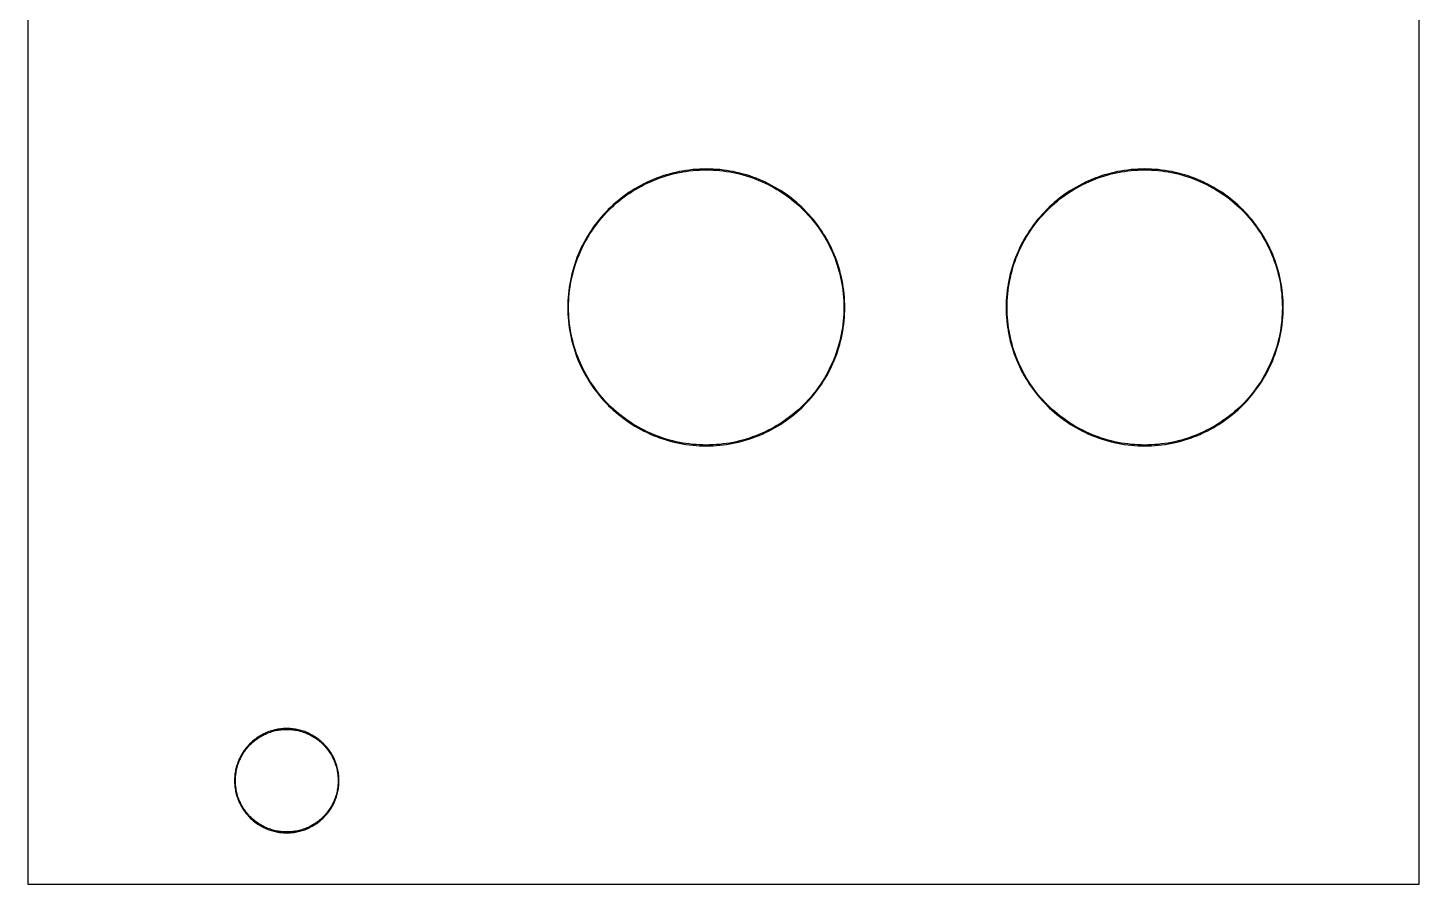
# Model space of a CAD drawing. Extents: x 5 to 45, y 9 to 138.
# Drawn here: x 5.04 to 45.34, y 9.25 to 34.07 of the extents above; entities that cross this region are included whole.
import ezdxf

# ---------------------------------------------------------------- set-up
doc = ezdxf.new("R2010")
doc.units = 0

msp = doc.modelspace()

# ---------------------------------------------------------------- linework, layer by layer
at = {"color": 34, "true_color": 0x008000}
for points in [[(5.03555, 9.25398, 0), (45.33544, 9.25398, 0), (45.33544, 137.75411, 0), (5.03555, 137.75411, 0), (5.03555, 9.25398, 0)], [(24.58745, 29.98038, 0), (24.48915, 29.97682, 0), (24.39136, 29.97073, 0), (24.29332, 29.96234, 0), (24.19578, 29.95168, 0), (24.0985, 29.93847, 0), (24.09457, 29.93785, 0), (23.9978, 29.9221, 0), (23.90128, 29.90406, 0), (23.80527, 29.88374, 0), (23.70976, 29.86114, 0), (23.61477, 29.83625, 0), (23.52053, 29.80881, 0), (23.42681, 29.7791, 0), (23.3341, 29.74709, 0), (23.2419, 29.71306, 0), (23.15096, 29.67648, 0), (23.06054, 29.63787, 0), (22.97139, 29.59698, 0), (22.88325, 29.5538, 0), (22.87971, 29.55199, 0), (22.79233, 29.50678, 0), (22.70648, 29.45954, 0), (22.62164, 29.41026, 0), (22.53808, 29.3587, 0), (22.45578, 29.30511, 0), (22.37476, 29.24948, 0), (22.29525, 29.19208, 0), (22.21702, 29.13264, 0), (22.14057, 29.07117, 0), (22.06538, 29.00818, 0), (21.99172, 28.9429, 0), (21.91984, 28.8761, 0), (21.84948, 28.80777, 0), (21.84667, 28.80496, 0), (21.77835, 28.73461, 0), (21.71155, 28.66272, 0), (21.64627, 28.58906, 0), (21.58328, 28.51388, 0), (21.52181, 28.43743, 0), (21.46237, 28.35919, 0), (21.40497, 28.27969, 0), (21.34934, 28.19867, 0), (21.29575, 28.11637, 0), (21.24419, 28.0328, 0), (21.19491, 27.94797, 0), (21.14767, 27.86212, 0), (21.10245, 27.77474, 0), (21.10065, 27.7712, 0), (21.05747, 27.68306, 0), (21.01658, 27.59391, 0), (20.97797, 27.50348, 0), (20.94138, 27.41255, 0), (20.90736, 27.32035, 0), (20.87535, 27.22764, 0), (20.84563, 27.13391, 0), (20.8182, 27.03968, 0), (20.79331, 26.94468, 0), (20.7707, 26.84918, 0), (20.75038, 26.75317, 0), (20.73235, 26.65665, 0), (20.7166, 26.55987, 0), (20.71597, 26.55595, 0), (20.70277, 26.45867, 0), (20.69211, 26.36113, 0), (20.68372, 26.26309, 0), (20.67763, 26.1653, 0), (20.67407, 26.067, 0), (20.67279, 25.96896, 0), (20.67407, 25.87091, 0), (20.67763, 25.77261, 0), (20.68372, 25.67482, 0), (20.69211, 25.57678, 0), (20.70277, 25.47924, 0), (20.71597, 25.38196, 0), (20.7166, 25.37804, 0), (20.73235, 25.28126, 0), (20.75038, 25.18474, 0), (20.7707, 25.08873, 0), (20.79331, 24.99323, 0), (20.8182, 24.89823, 0), (20.84563, 24.804, 0), (20.87535, 24.71027, 0), (20.90736, 24.61756, 0), (20.94138, 24.52536, 0), (20.97797, 24.43443, 0), (21.01658, 24.344, 0), (21.05747, 24.25485, 0), (21.10065, 24.16671, 0), (21.10245, 24.16317, 0), (21.14767, 24.07579, 0), (21.19491, 23.98994, 0), (21.24419, 23.90511, 0), (21.29575, 23.82154, 0), (21.34934, 23.73924, 0), (21.40497, 23.65822, 0), (21.46237, 23.57872, 0), (21.52181, 23.50048, 0), (21.58328, 23.42403, 0), (21.64627, 23.34885, 0), (21.71155, 23.27519, 0), (21.77835, 23.2033, 0), (21.84667, 23.13295, 0), (21.84948, 23.13014, 0), (21.91984, 23.06181, 0), (21.99172, 22.99501, 0), (22.06538, 22.92973, 0), (22.14057, 22.86674, 0), (22.21702, 22.80527, 0), (22.29525, 22.74583, 0), (22.37476, 22.68843, 0), (22.45578, 22.6328, 0), (22.53808, 22.57921, 0), (22.62164, 22.52765, 0), (22.70648, 22.47837, 0), (22.79233, 22.43113, 0), (22.87971, 22.38592, 0), (22.88325, 22.38411, 0), (22.97139, 22.34093, 0), (23.06054, 22.30004, 0), (23.15096, 22.26143, 0), (23.2419, 22.22485, 0), (23.3341, 22.19082, 0), (23.42681, 22.15881, 0), (23.52053, 22.1291, 0), (23.61477, 22.10166, 0), (23.70976, 22.07677, 0), (23.80527, 22.05417, 0), (23.90128, 22.03385, 0), (23.9978, 22.01581, 0), (24.09457, 22.00006, 0), (24.0985, 21.99944, 0), (24.19578, 21.98624, 0), (24.29332, 21.97557, 0), (24.39136, 21.96719, 0), (24.48915, 21.96109, 0), (24.58745, 21.95753, 0), (24.68549, 21.95626, 0), (24.78354, 21.95753, 0), (24.88184, 21.96109, 0), (24.97963, 21.96719, 0), (25.07767, 21.97557, 0), (25.1752, 21.98624, 0), (25.27249, 21.99944, 0), (25.27641, 22.00006, 0), (25.37319, 22.01581, 0), (25.46971, 22.03385, 0), (25.56572, 22.05417, 0), (25.66122, 22.07677, 0), (25.75622, 22.10166, 0), (25.85045, 22.1291, 0), (25.94418, 22.15881, 0), (26.03689, 22.19082, 0), (26.12909, 22.22485, 0), (26.22002, 22.26143, 0), (26.31045, 22.30004, 0), (26.3996, 22.34093, 0), (26.48774, 22.38411, 0), (26.49128, 22.38592, 0), (26.57865, 22.43113, 0), (26.66451, 22.47837, 0), (26.74934, 22.52765, 0), (26.83291, 22.57921, 0), (26.9152, 22.6328, 0), (26.99623, 22.68843, 0), (27.07573, 22.74583, 0), (27.15396, 22.80527, 0), (27.23042, 22.86674, 0), (27.3056, 22.92973, 0), (27.37926, 22.99501, 0), (27.45114, 23.06181, 0), (27.5215, 23.13014, 0), (27.52431, 23.13295, 0), (27.59264, 23.2033, 0), (27.65944, 23.27519, 0), (27.72472, 23.34885, 0), (27.78771, 23.42403, 0), (27.84918, 23.50048, 0), (27.90861, 23.57872, 0), (27.96602, 23.65822, 0), (28.02164, 23.73924, 0), (28.07524, 23.82154, 0), (28.1268, 23.90511, 0), (28.17608, 23.98994, 0), (28.22332, 24.07579, 0), (28.26853, 24.16317, 0), (28.27034, 24.16671, 0), (28.31352, 24.25485, 0), (28.35441, 24.344, 0), (28.39302, 24.43443, 0), (28.42959, 24.52536, 0), (28.46363, 24.61756, 0), (28.49563, 24.71027, 0), (28.52535, 24.804, 0), (28.55278, 24.89823, 0), (28.57768, 24.99323, 0), (28.60028, 25.08873, 0), (28.6206, 25.18474, 0), (28.63864, 25.28126, 0), (28.65438, 25.37804, 0), (28.655, 25.38196, 0), (28.66821, 25.47924, 0), (28.67888, 25.57678, 0), (28.68726, 25.67482, 0), (28.69336, 25.77261, 0), (28.69691, 25.87091, 0), (28.69819, 25.96896, 0), (28.69691, 26.067, 0), (28.69336, 26.1653, 0), (28.68726, 26.26309, 0), (28.67888, 26.36113, 0), (28.66821, 26.45867, 0), (28.655, 26.55595, 0), (28.65438, 26.55987, 0), (28.63864, 26.65665, 0), (28.6206, 26.75317, 0), (28.60028, 26.84918, 0), (28.57768, 26.94468, 0), (28.55278, 27.03968, 0), (28.52535, 27.13391, 0), (28.49563, 27.22764, 0), (28.46363, 27.32035, 0), (28.42959, 27.41255, 0), (28.39302, 27.50348, 0), (28.35441, 27.59391, 0), (28.31352, 27.68306, 0), (28.27034, 27.7712, 0), (28.26853, 27.77474, 0), (28.22332, 27.86212, 0), (28.17608, 27.94797, 0), (28.1268, 28.0328, 0), (28.07524, 28.11637, 0), (28.02164, 28.19867, 0), (27.96602, 28.27969, 0), (27.90861, 28.35919, 0), (27.84918, 28.43743, 0), (27.78771, 28.51388, 0), (27.72472, 28.58906, 0), (27.65944, 28.66272, 0), (27.59264, 28.73461, 0), (27.52431, 28.80496, 0), (27.5215, 28.80777, 0), (27.45114, 28.8761, 0), (27.37926, 28.9429, 0), (27.3056, 29.00818, 0), (27.23042, 29.07117, 0), (27.15396, 29.13264, 0), (27.07573, 29.19208, 0), (26.99623, 29.24948, 0), (26.9152, 29.30511, 0), (26.83291, 29.3587, 0), (26.74934, 29.41026, 0), (26.66451, 29.45954, 0), (26.57865, 29.50678, 0), (26.49128, 29.55199, 0), (26.48774, 29.5538, 0), (26.3996, 29.59698, 0), (26.31045, 29.63787, 0), (26.22002, 29.67648, 0), (26.12909, 29.71306, 0), (26.03689, 29.74709, 0), (25.94418, 29.7791, 0), (25.85045, 29.80881, 0), (25.75622, 29.83625, 0), (25.66122, 29.86114, 0), (25.56572, 29.88374, 0), (25.46971, 29.90406, 0), (25.37319, 29.9221, 0), (25.27641, 29.93785, 0), (25.27249, 29.93847, 0), (25.1752, 29.95168, 0), (25.07767, 29.96234, 0), (24.97963, 29.97073, 0), (24.88184, 29.97682, 0), (24.78354, 29.98038, 0), (24.68549, 29.98165, 0), (24.58745, 29.98038, 0)], [(24.88184, 21.98649, 0), (24.78354, 21.98293, 0), (24.68549, 21.98166, 0), (24.58745, 21.98293, 0), (24.48915, 21.98649, 0), (24.39136, 21.99258, 0), (24.29332, 22.00097, 0), (24.19578, 22.01163, 0), (24.09917, 22.02475, 0), (24.00565, 22.03997, 0), (23.90913, 22.058, 0), (23.81312, 22.07832, 0), (23.71761, 22.10093, 0), (23.62262, 22.12582, 0), (23.52838, 22.15325, 0), (23.43466, 22.18297, 0), (23.34195, 22.21498, 0), (23.24975, 22.24901, 0), (23.15881, 22.28559, 0), (23.06839, 22.3242, 0), (22.97924, 22.36509, 0), (22.89225, 22.40771, 0), (22.80726, 22.45168, 0), (22.72141, 22.49892, 0), (22.63657, 22.5482, 0), (22.55301, 22.59976, 0), (22.47071, 22.65335, 0), (22.38969, 22.70898, 0), (22.31018, 22.76638, 0), (22.23195, 22.82582, 0), (22.1555, 22.88729, 0), (22.08031, 22.95028, 0), (22.00665, 23.01556, 0), (21.93477, 23.08236, 0), (21.86584, 23.14931, 0), (21.7989, 23.21823, 0), (21.7321, 23.29012, 0), (21.66682, 23.36378, 0), (21.60383, 23.43896, 0), (21.54236, 23.51541, 0), (21.48292, 23.59365, 0), (21.42552, 23.67315, 0), (21.36989, 23.75417, 0), (21.3163, 23.83647, 0), (21.26474, 23.92004, 0), (21.21546, 24.00487, 0), (21.16822, 24.09072, 0), (21.12442, 24.17536, 0), (21.08163, 24.2627, 0), (21.04073, 24.35185, 0), (21.00213, 24.44228, 0), (20.96555, 24.53321, 0), (20.93151, 24.62541, 0), (20.89951, 24.71812, 0), (20.86978, 24.81185, 0), (20.84236, 24.90608, 0), (20.81747, 25.00108, 0), (20.79486, 25.09658, 0), (20.77453, 25.19259, 0), (20.7565, 25.28911, 0), (20.74128, 25.38268, 0), (20.72816, 25.47924, 0), (20.7175, 25.57678, 0), (20.70911, 25.67482, 0), (20.70302, 25.77261, 0), (20.69947, 25.87091, 0), (20.6982, 25.96896, 0), (20.69947, 26.067, 0), (20.70302, 26.1653, 0), (20.70911, 26.26309, 0), (20.7175, 26.36113, 0), (20.72816, 26.45867, 0), (20.74128, 26.55523, 0), (20.7565, 26.6488, 0), (20.77453, 26.74532, 0), (20.79486, 26.84133, 0), (20.81747, 26.93683, 0), (20.84236, 27.03183, 0), (20.86978, 27.12606, 0), (20.89951, 27.21979, 0), (20.93151, 27.3125, 0), (20.96555, 27.4047, 0), (21.00213, 27.49563, 0), (21.04073, 27.58606, 0), (21.08163, 27.67521, 0), (21.12442, 27.76255, 0), (21.16822, 27.84719, 0), (21.21546, 27.93304, 0), (21.26474, 28.01787, 0), (21.3163, 28.10144, 0), (21.36989, 28.18374, 0), (21.42552, 28.26476, 0), (21.48292, 28.34426, 0), (21.54236, 28.4225, 0), (21.60383, 28.49895, 0), (21.66682, 28.57413, 0), (21.7321, 28.64779, 0), (21.7989, 28.71968, 0), (21.86584, 28.7886, 0), (21.93477, 28.85555, 0), (22.00665, 28.92235, 0), (22.08031, 28.98763, 0), (22.1555, 29.05062, 0), (22.23195, 29.11209, 0), (22.31018, 29.17153, 0), (22.38969, 29.22893, 0), (22.47071, 29.28456, 0), (22.55301, 29.33815, 0), (22.63657, 29.38971, 0), (22.72141, 29.43899, 0), (22.80726, 29.48623, 0), (22.89225, 29.5302, 0), (22.97924, 29.57282, 0), (23.06839, 29.61371, 0), (23.15881, 29.65232, 0), (23.24975, 29.6889, 0), (23.34195, 29.72293, 0), (23.43466, 29.75494, 0), (23.52838, 29.78466, 0), (23.62262, 29.81209, 0), (23.71761, 29.83698, 0), (23.81312, 29.85959, 0), (23.90913, 29.87991, 0), (24.00565, 29.89794, 0), (24.09917, 29.91316, 0), (24.19578, 29.92628, 0), (24.29332, 29.93694, 0), (24.39136, 29.94533, 0), (24.48915, 29.95142, 0), (24.58745, 29.95498, 0), (24.68549, 29.95625, 0), (24.78354, 29.95498, 0), (24.88184, 29.95142, 0), (24.97963, 29.94533, 0), (25.07767, 29.93694, 0), (25.1752, 29.92628, 0), (25.27176, 29.91317, 0), (25.36534, 29.89794, 0), (25.46186, 29.87991, 0), (25.55787, 29.85959, 0), (25.65337, 29.83698, 0), (25.74837, 29.81209, 0), (25.8426, 29.78466, 0), (25.93633, 29.75494, 0), (26.02904, 29.72293, 0), (26.12124, 29.6889, 0), (26.21217, 29.65232, 0), (26.3026, 29.61371, 0), (26.39175, 29.57282, 0), (26.47874, 29.53021, 0), (26.56372, 29.48623, 0), (26.64958, 29.43899, 0), (26.73441, 29.38971, 0), (26.81798, 29.33815, 0), (26.90027, 29.28456, 0), (26.9813, 29.22893, 0), (27.0608, 29.17153, 0), (27.13903, 29.11209, 0), (27.21549, 29.05062, 0), (27.29067, 28.98763, 0), (27.36433, 28.92235, 0), (27.43621, 28.85555, 0), (27.50515, 28.7886, 0), (27.57209, 28.71968, 0), (27.63889, 28.64779, 0), (27.70417, 28.57413, 0), (27.76716, 28.49895, 0), (27.82863, 28.4225, 0), (27.88806, 28.34426, 0), (27.94547, 28.26476, 0), (28.00109, 28.18374, 0), (28.05469, 28.10144, 0), (28.10625, 28.01787, 0), (28.15553, 27.93304, 0), (28.20277, 27.84719, 0), (28.24674, 27.7622, 0), (28.28936, 27.67521, 0), (28.33025, 27.58606, 0), (28.36886, 27.49563, 0), (28.40544, 27.4047, 0), (28.43947, 27.3125, 0), (28.47148, 27.21979, 0), (28.50119, 27.12606, 0), (28.52863, 27.03183, 0), (28.55352, 26.93683, 0), (28.57612, 26.84133, 0), (28.59644, 26.74532, 0), (28.61448, 26.6488, 0), (28.62971, 26.55523, 0), (28.64281, 26.45867, 0), (28.65348, 26.36113, 0), (28.66186, 26.26309, 0), (28.66796, 26.1653, 0), (28.67151, 26.067, 0), (28.67279, 25.96896, 0), (28.67151, 25.87091, 0), (28.66796, 25.77261, 0), (28.66186, 25.67482, 0), (28.65348, 25.57678, 0), (28.64281, 25.47924, 0), (28.62971, 25.38268, 0), (28.61448, 25.28911, 0), (28.59644, 25.19259, 0), (28.57612, 25.09658, 0), (28.55352, 25.00108, 0), (28.52863, 24.90608, 0), (28.50119, 24.81185, 0), (28.47148, 24.71812, 0), (28.43947, 24.62541, 0), (28.40544, 24.53321, 0), (28.36886, 24.44228, 0), (28.33025, 24.35185, 0), (28.28936, 24.2627, 0), (28.24674, 24.17571, 0), (28.20277, 24.09072, 0), (28.15553, 24.00487, 0), (28.10625, 23.92004, 0), (28.05469, 23.83647, 0), (28.00109, 23.75417, 0), (27.94547, 23.67315, 0), (27.88806, 23.59365, 0), (27.82863, 23.51541, 0), (27.76716, 23.43896, 0), (27.70417, 23.36378, 0), (27.63889, 23.29012, 0), (27.57209, 23.21823, 0), (27.50515, 23.14931, 0), (27.43621, 23.08236, 0), (27.36433, 23.01556, 0), (27.29067, 22.95028, 0), (27.21549, 22.88729, 0), (27.13903, 22.82582, 0), (27.0608, 22.76638, 0), (26.9813, 22.70898, 0), (26.90027, 22.65335, 0), (26.81798, 22.59976, 0), (26.73441, 22.5482, 0), (26.64958, 22.49892, 0), (26.56372, 22.45168, 0), (26.47874, 22.4077, 0), (26.39175, 22.36509, 0), (26.3026, 22.3242, 0), (26.21217, 22.28559, 0), (26.12124, 22.24901, 0), (26.02904, 22.21498, 0), (25.93633, 22.18297, 0), (25.8426, 22.15325, 0), (25.74837, 22.12582, 0), (25.65337, 22.10093, 0), (25.55787, 22.07832, 0), (25.46186, 22.058, 0), (25.36534, 22.03997, 0), (25.27176, 22.02474, 0), (25.1752, 22.01163, 0), (25.07767, 22.00097, 0), (24.97963, 21.99258, 0), (24.88184, 21.98649, 0)], [(37.28745, 29.98038, 0), (37.18915, 29.97682, 0), (37.09136, 29.97073, 0), (36.99331, 29.96234, 0), (36.89578, 29.95168, 0), (36.79849, 29.93847, 0), (36.79457, 29.93785, 0), (36.6978, 29.9221, 0), (36.60128, 29.90406, 0), (36.50527, 29.88374, 0), (36.40976, 29.86114, 0), (36.31477, 29.83625, 0), (36.22052, 29.80881, 0), (36.12681, 29.7791, 0), (36.0341, 29.74709, 0), (35.94189, 29.71306, 0), (35.85096, 29.67648, 0), (35.76054, 29.63787, 0), (35.67139, 29.59698, 0), (35.58325, 29.5538, 0), (35.57971, 29.55199, 0), (35.49233, 29.50678, 0), (35.40648, 29.45954, 0), (35.32164, 29.41026, 0), (35.23807, 29.3587, 0), (35.15578, 29.30511, 0), (35.07476, 29.24948, 0), (34.99525, 29.19208, 0), (34.91702, 29.13264, 0), (34.84057, 29.07117, 0), (34.76538, 29.00818, 0), (34.69171, 28.9429, 0), (34.61984, 28.8761, 0), (34.54948, 28.80777, 0), (34.54667, 28.80496, 0), (34.47835, 28.73461, 0), (34.41155, 28.66272, 0), (34.34626, 28.58906, 0), (34.28328, 28.51388, 0), (34.22181, 28.43743, 0), (34.16237, 28.35919, 0), (34.10497, 28.27969, 0), (34.04934, 28.19867, 0), (33.99575, 28.11637, 0), (33.94419, 28.0328, 0), (33.89491, 27.94797, 0), (33.84767, 27.86212, 0), (33.80245, 27.77474, 0), (33.80064, 27.7712, 0), (33.75747, 27.68306, 0), (33.71658, 27.59391, 0), (33.67797, 27.50348, 0), (33.64139, 27.41255, 0), (33.60736, 27.32035, 0), (33.57535, 27.22764, 0), (33.54563, 27.13391, 0), (33.5182, 27.03968, 0), (33.49331, 26.94468, 0), (33.4707, 26.84918, 0), (33.45038, 26.75317, 0), (33.43235, 26.65665, 0), (33.4166, 26.55987, 0), (33.41597, 26.55595, 0), (33.40276, 26.45867, 0), (33.3921, 26.36113, 0), (33.38371, 26.26309, 0), (33.37763, 26.1653, 0), (33.37407, 26.067, 0), (33.3728, 25.96896, 0), (33.37407, 25.87091, 0), (33.37763, 25.77261, 0), (33.38371, 25.67482, 0), (33.3921, 25.57678, 0), (33.40276, 25.47924, 0), (33.41597, 25.38196, 0), (33.4166, 25.37804, 0), (33.43235, 25.28126, 0), (33.45038, 25.18474, 0), (33.4707, 25.08873, 0), (33.49331, 24.99323, 0), (33.5182, 24.89823, 0), (33.54563, 24.804, 0), (33.57535, 24.71027, 0), (33.60736, 24.61756, 0), (33.64139, 24.52536, 0), (33.67797, 24.43443, 0), (33.71658, 24.344, 0), (33.75747, 24.25485, 0), (33.80064, 24.16671, 0), (33.80245, 24.16317, 0), (33.84767, 24.07579, 0), (33.89491, 23.98994, 0), (33.94419, 23.90511, 0), (33.99575, 23.82154, 0), (34.04934, 23.73924, 0), (34.10497, 23.65822, 0), (34.16237, 23.57872, 0), (34.22181, 23.50048, 0), (34.28328, 23.42403, 0), (34.34626, 23.34885, 0), (34.41155, 23.27519, 0), (34.47835, 23.2033, 0), (34.54667, 23.13295, 0), (34.54948, 23.13014, 0), (34.61984, 23.06181, 0), (34.69171, 22.99501, 0), (34.76538, 22.92973, 0), (34.84057, 22.86674, 0), (34.91702, 22.80527, 0), (34.99525, 22.74583, 0), (35.07476, 22.68843, 0), (35.15578, 22.6328, 0), (35.23807, 22.57921, 0), (35.32164, 22.52765, 0), (35.40648, 22.47837, 0), (35.49233, 22.43113, 0), (35.57971, 22.38592, 0), (35.58325, 22.38411, 0), (35.67139, 22.34093, 0), (35.76054, 22.30004, 0), (35.85096, 22.26143, 0), (35.94189, 22.22485, 0), (36.0341, 22.19082, 0), (36.12681, 22.15881, 0), (36.22052, 22.1291, 0), (36.31477, 22.10166, 0), (36.40976, 22.07677, 0), (36.50527, 22.05417, 0), (36.60128, 22.03385, 0), (36.6978, 22.01581, 0), (36.79457, 22.00006, 0), (36.79849, 21.99944, 0), (36.89578, 21.98624, 0), (36.99331, 21.97557, 0), (37.09136, 21.96719, 0), (37.18915, 21.96109, 0), (37.28745, 21.95753, 0), (37.38548, 21.95626, 0), (37.48354, 21.95753, 0), (37.58184, 21.96109, 0), (37.67962, 21.96719, 0), (37.77767, 21.97557, 0), (37.8752, 21.98624, 0), (37.97249, 21.99944, 0), (37.97641, 22.00006, 0), (38.07318, 22.01581, 0), (38.16971, 22.03385, 0), (38.26572, 22.05417, 0), (38.36122, 22.07677, 0), (38.45622, 22.10166, 0), (38.55045, 22.1291, 0), (38.64418, 22.15881, 0), (38.73689, 22.19082, 0), (38.82909, 22.22485, 0), (38.92002, 22.26143, 0), (39.01045, 22.30004, 0), (39.0996, 22.34093, 0), (39.18774, 22.38411, 0), (39.19128, 22.38592, 0), (39.27865, 22.43113, 0), (39.36451, 22.47837, 0), (39.44934, 22.52765, 0), (39.53291, 22.57921, 0), (39.6152, 22.6328, 0), (39.69623, 22.68843, 0), (39.77573, 22.74583, 0), (39.85396, 22.80527, 0), (39.93042, 22.86674, 0), (40.0056, 22.92973, 0), (40.07926, 22.99501, 0), (40.15114, 23.06181, 0), (40.2215, 23.13014, 0), (40.22431, 23.13295, 0), (40.29264, 23.2033, 0), (40.35944, 23.27519, 0), (40.42472, 23.34885, 0), (40.48771, 23.42403, 0), (40.54918, 23.50048, 0), (40.60861, 23.57872, 0), (40.66602, 23.65822, 0), (40.72164, 23.73924, 0), (40.77523, 23.82154, 0), (40.8268, 23.90511, 0), (40.87608, 23.98994, 0), (40.92331, 24.07579, 0), (40.96853, 24.16317, 0), (40.97034, 24.16671, 0), (41.01352, 24.25485, 0), (41.0544, 24.344, 0), (41.09302, 24.43443, 0), (41.12959, 24.52536, 0), (41.16363, 24.61756, 0), (41.19563, 24.71027, 0), (41.22535, 24.804, 0), (41.25278, 24.89823, 0), (41.27767, 24.99323, 0), (41.30028, 25.08873, 0), (41.3206, 25.18474, 0), (41.33864, 25.28126, 0), (41.35438, 25.37804, 0), (41.35501, 25.38196, 0), (41.36821, 25.47924, 0), (41.37888, 25.57678, 0), (41.38726, 25.67482, 0), (41.39336, 25.77261, 0), (41.39692, 25.87091, 0), (41.39819, 25.96896, 0), (41.39692, 26.067, 0), (41.39336, 26.1653, 0), (41.38726, 26.26309, 0), (41.37888, 26.36113, 0), (41.36821, 26.45867, 0), (41.35501, 26.55595, 0), (41.35438, 26.55987, 0), (41.33864, 26.65665, 0), (41.3206, 26.75317, 0), (41.30028, 26.84918, 0), (41.27767, 26.94468, 0), (41.25278, 27.03968, 0), (41.22535, 27.13391, 0), (41.19563, 27.22764, 0), (41.16363, 27.32035, 0), (41.12959, 27.41255, 0), (41.09302, 27.50348, 0), (41.0544, 27.59391, 0), (41.01352, 27.68306, 0), (40.97034, 27.7712, 0), (40.96853, 27.77474, 0), (40.92331, 27.86212, 0), (40.87608, 27.94797, 0), (40.8268, 28.0328, 0), (40.77523, 28.11637, 0), (40.72164, 28.19867, 0), (40.66602, 28.27969, 0), (40.60861, 28.35919, 0), (40.54918, 28.43743, 0), (40.48771, 28.51388, 0), (40.42472, 28.58906, 0), (40.35944, 28.66272, 0), (40.29264, 28.73461, 0), (40.22431, 28.80496, 0), (40.2215, 28.80777, 0), (40.15114, 28.8761, 0), (40.07926, 28.9429, 0), (40.0056, 29.00818, 0), (39.93042, 29.07117, 0), (39.85396, 29.13264, 0), (39.77573, 29.19208, 0), (39.69623, 29.24948, 0), (39.6152, 29.30511, 0), (39.53291, 29.3587, 0), (39.44934, 29.41026, 0), (39.36451, 29.45954, 0), (39.27865, 29.50678, 0), (39.19128, 29.55199, 0), (39.18774, 29.5538, 0), (39.0996, 29.59698, 0), (39.01045, 29.63787, 0), (38.92002, 29.67648, 0), (38.82909, 29.71306, 0), (38.73689, 29.74709, 0), (38.64418, 29.7791, 0), (38.55045, 29.80881, 0), (38.45622, 29.83625, 0), (38.36122, 29.86114, 0), (38.26572, 29.88374, 0), (38.16971, 29.90406, 0), (38.07318, 29.9221, 0), (37.97641, 29.93785, 0), (37.97249, 29.93847, 0), (37.8752, 29.95168, 0), (37.77767, 29.96234, 0), (37.67962, 29.97073, 0), (37.58184, 29.97682, 0), (37.48354, 29.98038, 0), (37.38548, 29.98165, 0), (37.28745, 29.98038, 0)], [(37.58184, 21.98649, 0), (37.48354, 21.98293, 0), (37.38548, 21.98166, 0), (37.28745, 21.98293, 0), (37.18915, 21.98649, 0), (37.09136, 21.99258, 0), (36.99331, 22.00097, 0), (36.89578, 22.01163, 0), (36.79922, 22.02474, 0), (36.70565, 22.03997, 0), (36.60913, 22.058, 0), (36.51312, 22.07832, 0), (36.41761, 22.10093, 0), (36.32262, 22.12582, 0), (36.22838, 22.15325, 0), (36.13465, 22.18297, 0), (36.04195, 22.21498, 0), (35.94975, 22.24901, 0), (35.85881, 22.28559, 0), (35.76838, 22.3242, 0), (35.67924, 22.36509, 0), (35.59242, 22.40762, 0), (35.50726, 22.45168, 0), (35.42141, 22.49892, 0), (35.33657, 22.5482, 0), (35.25301, 22.59976, 0), (35.17071, 22.65335, 0), (35.08968, 22.70898, 0), (35.01018, 22.76638, 0), (34.93195, 22.82582, 0), (34.8555, 22.88729, 0), (34.78031, 22.95028, 0), (34.70665, 23.01556, 0), (34.63477, 23.08236, 0), (34.56584, 23.14931, 0), (34.4989, 23.21823, 0), (34.4321, 23.29012, 0), (34.36681, 23.36378, 0), (34.30383, 23.43896, 0), (34.24236, 23.51541, 0), (34.18292, 23.59365, 0), (34.12552, 23.67315, 0), (34.06989, 23.75417, 0), (34.0163, 23.83647, 0), (33.96474, 23.92004, 0), (33.91546, 24.00487, 0), (33.86822, 24.09072, 0), (33.82442, 24.17536, 0), (33.78163, 24.2627, 0), (33.74073, 24.35185, 0), (33.70212, 24.44228, 0), (33.66555, 24.53321, 0), (33.63151, 24.62541, 0), (33.59951, 24.71812, 0), (33.56978, 24.81185, 0), (33.54236, 24.90608, 0), (33.51747, 25.00108, 0), (33.49486, 25.09658, 0), (33.47453, 25.19259, 0), (33.45651, 25.28911, 0), (33.44133, 25.38233, 0), (33.42817, 25.47924, 0), (33.41751, 25.57678, 0), (33.40912, 25.67482, 0), (33.40303, 25.77261, 0), (33.39947, 25.87091, 0), (33.3982, 25.96896, 0), (33.39947, 26.067, 0), (33.40303, 26.1653, 0), (33.40912, 26.26309, 0), (33.41751, 26.36113, 0), (33.42817, 26.45867, 0), (33.44133, 26.55558, 0), (33.45651, 26.6488, 0), (33.47453, 26.74532, 0), (33.49486, 26.84133, 0), (33.51747, 26.93683, 0), (33.54236, 27.03183, 0), (33.56978, 27.12606, 0), (33.59951, 27.21979, 0), (33.63151, 27.3125, 0), (33.66555, 27.4047, 0), (33.70212, 27.49563, 0), (33.74073, 27.58606, 0), (33.78163, 27.67521, 0), (33.82442, 27.76255, 0), (33.86822, 27.84719, 0), (33.91546, 27.93304, 0), (33.96474, 28.01787, 0), (34.0163, 28.10144, 0), (34.06989, 28.18374, 0), (34.12552, 28.26476, 0), (34.18292, 28.34426, 0), (34.24236, 28.4225, 0), (34.30383, 28.49895, 0), (34.36681, 28.57413, 0), (34.4321, 28.64779, 0), (34.4989, 28.71968, 0), (34.56584, 28.7886, 0), (34.63477, 28.85555, 0), (34.70665, 28.92235, 0), (34.78031, 28.98763, 0), (34.8555, 29.05062, 0), (34.93195, 29.11209, 0), (35.01018, 29.17153, 0), (35.08968, 29.22893, 0), (35.17071, 29.28456, 0), (35.25301, 29.33815, 0), (35.33657, 29.38971, 0), (35.42141, 29.43899, 0), (35.50726, 29.48623, 0), (35.59242, 29.53029, 0), (35.67924, 29.57282, 0), (35.76838, 29.61371, 0), (35.85881, 29.65232, 0), (35.94975, 29.6889, 0), (36.04195, 29.72293, 0), (36.13465, 29.75494, 0), (36.22838, 29.78466, 0), (36.32262, 29.81209, 0), (36.41761, 29.83698, 0), (36.51312, 29.85959, 0), (36.60913, 29.87991, 0), (36.70565, 29.89794, 0), (36.79922, 29.91317, 0), (36.89578, 29.92628, 0), (36.99331, 29.93694, 0), (37.09136, 29.94533, 0), (37.18915, 29.95142, 0), (37.28745, 29.95498, 0), (37.38548, 29.95625, 0), (37.48354, 29.95498, 0), (37.58184, 29.95142, 0), (37.67962, 29.94533, 0), (37.77767, 29.93694, 0), (37.8752, 29.92628, 0), (37.97171, 29.91318, 0), (38.06534, 29.89794, 0), (38.16185, 29.87991, 0), (38.25786, 29.85959, 0), (38.35337, 29.83698, 0), (38.44836, 29.81209, 0), (38.5426, 29.78466, 0), (38.63633, 29.75494, 0), (38.72904, 29.72293, 0), (38.82124, 29.6889, 0), (38.91217, 29.65232, 0), (39.0026, 29.61371, 0), (39.09174, 29.57282, 0), (39.17874, 29.5302, 0), (39.26372, 29.48623, 0), (39.34958, 29.43899, 0), (39.43441, 29.38971, 0), (39.51798, 29.33815, 0), (39.60027, 29.28456, 0), (39.6813, 29.22893, 0), (39.7608, 29.17153, 0), (39.83903, 29.11209, 0), (39.91549, 29.05062, 0), (39.99067, 28.98763, 0), (40.06433, 28.92235, 0), (40.13621, 28.85555, 0), (40.20515, 28.7886, 0), (40.27209, 28.71968, 0), (40.33889, 28.64779, 0), (40.40417, 28.57413, 0), (40.46716, 28.49895, 0), (40.52863, 28.4225, 0), (40.58806, 28.34426, 0), (40.64547, 28.26476, 0), (40.70109, 28.18374, 0), (40.75468, 28.10144, 0), (40.80625, 28.01787, 0), (40.85553, 27.93304, 0), (40.90276, 27.84719, 0), (40.94675, 27.76219, 0), (40.98936, 27.67521, 0), (41.03025, 27.58606, 0), (41.06886, 27.49563, 0), (41.10544, 27.4047, 0), (41.13947, 27.3125, 0), (41.17148, 27.21979, 0), (41.20118, 27.12606, 0), (41.22863, 27.03183, 0), (41.25352, 26.93683, 0), (41.27612, 26.84133, 0), (41.29643, 26.74532, 0), (41.31448, 26.6488, 0), (41.32965, 26.55559, 0), (41.34281, 26.45867, 0), (41.35347, 26.36113, 0), (41.36186, 26.26309, 0), (41.36795, 26.1653, 0), (41.37151, 26.067, 0), (41.37278, 25.96896, 0), (41.37151, 25.87091, 0), (41.36795, 25.77261, 0), (41.36186, 25.67482, 0), (41.35347, 25.57678, 0), (41.34281, 25.47924, 0), (41.32965, 25.38232, 0), (41.31448, 25.28911, 0), (41.29643, 25.19259, 0), (41.27612, 25.09658, 0), (41.25352, 25.00108, 0), (41.22863, 24.90608, 0), (41.20118, 24.81185, 0), (41.17148, 24.71812, 0), (41.13947, 24.62541, 0), (41.10544, 24.53321, 0), (41.06886, 24.44228, 0), (41.03025, 24.35185, 0), (40.98936, 24.2627, 0), (40.94675, 24.17572, 0), (40.90276, 24.09072, 0), (40.85553, 24.00487, 0), (40.80625, 23.92004, 0), (40.75468, 23.83647, 0), (40.70109, 23.75417, 0), (40.64547, 23.67315, 0), (40.58806, 23.59365, 0), (40.52863, 23.51541, 0), (40.46716, 23.43896, 0), (40.40417, 23.36378, 0), (40.33889, 23.29012, 0), (40.27209, 23.21823, 0), (40.20515, 23.14931, 0), (40.13621, 23.08236, 0), (40.06433, 23.01556, 0), (39.99067, 22.95028, 0), (39.91549, 22.88729, 0), (39.83903, 22.82582, 0), (39.7608, 22.76638, 0), (39.6813, 22.70898, 0), (39.60027, 22.65335, 0), (39.51798, 22.59976, 0), (39.43441, 22.5482, 0), (39.34958, 22.49892, 0), (39.26372, 22.45168, 0), (39.17874, 22.40771, 0), (39.09174, 22.36509, 0), (39.0026, 22.3242, 0), (38.91217, 22.28559, 0), (38.82124, 22.24901, 0), (38.72904, 22.21498, 0), (38.63633, 22.18297, 0), (38.5426, 22.15325, 0), (38.44836, 22.12582, 0), (38.35337, 22.10093, 0), (38.25786, 22.07832, 0), (38.16185, 22.058, 0), (38.06534, 22.03997, 0), (37.97171, 22.02473, 0), (37.8752, 22.01163, 0), (37.77767, 22.00097, 0), (37.67962, 21.99258, 0), (37.58184, 21.98649, 0)], [(12.51585, 13.7668, 0), (12.47698, 13.76578, 0), (12.43812, 13.76375, 0), (12.39926, 13.7607, 0), (12.36065, 13.75664, 0), (12.32179, 13.75156, 0), (12.31786, 13.75093, 0), (12.27951, 13.74484, 0), (12.24116, 13.73773, 0), (12.20306, 13.72985, 0), (12.16521, 13.72071, 0), (12.12762, 13.7108, 0), (12.09028, 13.69988, 0), (12.0532, 13.68794, 0), (12.01637, 13.67499, 0), (11.98004, 13.66102, 0), (11.94398, 13.64629, 0), (11.90842, 13.63054, 0), (11.87311, 13.61403, 0), (11.83831, 13.5965, 0), (11.83477, 13.5947, 0), (11.80048, 13.57616, 0), (11.7667, 13.55685, 0), (11.73343, 13.53653, 0), (11.70066, 13.5157, 0), (11.6684, 13.49361, 0), (11.63665, 13.471, 0), (11.60566, 13.44738, 0), (11.57544, 13.42299, 0), (11.54547, 13.39785, 0), (11.51651, 13.37219, 0), (11.48806, 13.34552, 0), (11.46038, 13.31809, 0), (11.45757, 13.31528, 0), (11.43064, 13.28709, 0), (11.40423, 13.25839, 0), (11.37883, 13.22892, 0), (11.35393, 13.19895, 0), (11.33006, 13.16822, 0), (11.30694, 13.13697, 0), (11.28459, 13.10497, 0), (11.26326, 13.07246, 0), (11.24243, 13.03944, 0), (11.22287, 13.00591, 0), (11.20382, 12.97187, 0), (11.18579, 12.93733, 0), (11.18398, 12.93379, 0), (11.16696, 12.89874, 0), (11.15071, 12.86318, 0), (11.13547, 12.82736, 0), (11.12124, 12.7913, 0), (11.10778, 12.75472, 0), (11.09534, 12.71764, 0), (11.08391, 12.68055, 0), (11.07349, 12.64296, 0), (11.06409, 12.60537, 0), (11.05546, 12.56727, 0), (11.04784, 12.52891, 0), (11.04149, 12.49056, 0), (11.04087, 12.48664, 0), (11.03528, 12.44828, 0), (11.03071, 12.40942, 0), (11.02715, 12.37081, 0), (11.02461, 12.33195, 0), (11.02309, 12.29283, 0), (11.02258, 12.25397, 0), (11.02309, 12.21511, 0), (11.02461, 12.17599, 0), (11.02715, 12.13713, 0), (11.03071, 12.09852, 0), (11.03528, 12.05966, 0), (11.04087, 12.02131, 0), (11.04149, 12.01738, 0), (11.04784, 11.97903, 0), (11.05546, 11.94067, 0), (11.06409, 11.90257, 0), (11.07349, 11.86498, 0), (11.08391, 11.82739, 0), (11.09534, 11.79031, 0), (11.10778, 11.75322, 0), (11.12124, 11.71665, 0), (11.13547, 11.68058, 0), (11.15071, 11.64476, 0), (11.16696, 11.6092, 0), (11.18398, 11.57415, 0), (11.18579, 11.57061, 0), (11.20382, 11.53607, 0), (11.22287, 11.50203, 0), (11.24243, 11.4685, 0), (11.26326, 11.43548, 0), (11.28459, 11.40297, 0), (11.30694, 11.37097, 0), (11.33006, 11.33973, 0), (11.35393, 11.30899, 0), (11.37883, 11.27902, 0), (11.40423, 11.24956, 0), (11.43064, 11.22085, 0), (11.45757, 11.19266, 0), (11.46038, 11.18985, 0), (11.48806, 11.16242, 0), (11.51651, 11.13575, 0), (11.54547, 11.11009, 0), (11.57544, 11.08495, 0), (11.60566, 11.06056, 0), (11.63665, 11.03694, 0), (11.6684, 11.01434, 0), (11.70066, 10.99224, 0), (11.73343, 10.97141, 0), (11.7667, 10.95109, 0), (11.80048, 10.93179, 0), (11.83477, 10.91324, 0), (11.83831, 10.91144, 0), (11.87311, 10.89391, 0), (11.90842, 10.8774, 0), (11.94398, 10.86166, 0), (11.98004, 10.84692, 0), (12.01637, 10.83295, 0), (12.0532, 10.82, 0), (12.09028, 10.80806, 0), (12.12762, 10.79714, 0), (12.16521, 10.78723, 0), (12.20306, 10.77809, 0), (12.24116, 10.77022, 0), (12.27951, 10.7631, 0), (12.31786, 10.75701, 0), (12.32179, 10.75639, 0), (12.36065, 10.75131, 0), (12.39926, 10.74724, 0), (12.43812, 10.7442, 0), (12.47698, 10.74216, 0), (12.51585, 10.74115, 0), (12.55496, 10.74115, 0), (12.59382, 10.74216, 0), (12.63269, 10.7442, 0), (12.67155, 10.74724, 0), (12.71015, 10.75131, 0), (12.74902, 10.75639, 0), (12.75294, 10.75701, 0), (12.7913, 10.7631, 0), (12.82965, 10.77022, 0), (12.86775, 10.77809, 0), (12.9056, 10.78723, 0), (12.94319, 10.79714, 0), (12.98053, 10.80806, 0), (13.01761, 10.82, 0), (13.05444, 10.83295, 0), (13.09076, 10.84692, 0), (13.12683, 10.86166, 0), (13.16239, 10.8774, 0), (13.1977, 10.89391, 0), (13.23249, 10.91144, 0), (13.23603, 10.91324, 0), (13.27032, 10.93179, 0), (13.30411, 10.95109, 0), (13.33738, 10.97141, 0), (13.37015, 10.99224, 0), (13.4024, 11.01434, 0), (13.43415, 11.03694, 0), (13.46514, 11.06056, 0), (13.49537, 11.08495, 0), (13.52534, 11.11009, 0), (13.5543, 11.13575, 0), (13.58274, 11.16242, 0), (13.61043, 11.18985, 0), (13.61324, 11.19266, 0), (13.64016, 11.22085, 0), (13.66658, 11.24956, 0), (13.69198, 11.27902, 0), (13.71687, 11.30899, 0), (13.74075, 11.33973, 0), (13.76386, 11.37097, 0), (13.78621, 11.40297, 0), (13.80755, 11.43548, 0), (13.82838, 11.4685, 0), (13.84794, 11.50203, 0), (13.86699, 11.53607, 0), (13.88502, 11.57061, 0), (13.88682, 11.57415, 0), (13.90384, 11.6092, 0), (13.9201, 11.64476, 0), (13.93534, 11.68058, 0), (13.94956, 11.71665, 0), (13.96302, 11.75322, 0), (13.97547, 11.79031, 0), (13.9869, 11.82739, 0), (13.99731, 11.86498, 0), (14.00671, 11.90257, 0), (14.01535, 11.94067, 0), (14.02297, 11.97903, 0), (14.02932, 12.01738, 0), (14.02994, 12.02131, 0), (14.03553, 12.05966, 0), (14.0401, 12.09852, 0), (14.04366, 12.13713, 0), (14.0462, 12.17599, 0), (14.04772, 12.21511, 0), (14.04823, 12.25397, 0), (14.04772, 12.29283, 0), (14.0462, 12.33195, 0), (14.04366, 12.37081, 0), (14.0401, 12.40942, 0), (14.03553, 12.44828, 0), (14.02994, 12.48664, 0), (14.02932, 12.49056, 0), (14.02297, 12.52891, 0), (14.01535, 12.56727, 0), (14.00671, 12.60537, 0), (13.99731, 12.64296, 0), (13.9869, 12.68055, 0), (13.97547, 12.71764, 0), (13.96302, 12.75472, 0), (13.94956, 12.7913, 0), (13.93534, 12.82736, 0), (13.9201, 12.86318, 0), (13.90384, 12.89874, 0), (13.88682, 12.93379, 0), (13.88502, 12.93733, 0), (13.86699, 12.97187, 0), (13.84794, 13.00591, 0), (13.82838, 13.03944, 0), (13.80755, 13.07246, 0), (13.78621, 13.10497, 0), (13.76386, 13.13697, 0), (13.74075, 13.16822, 0), (13.71687, 13.19895, 0), (13.69198, 13.22892, 0), (13.66658, 13.25839, 0), (13.64016, 13.28709, 0), (13.61324, 13.31528, 0), (13.61043, 13.31809, 0), (13.58274, 13.34552, 0), (13.5543, 13.37219, 0), (13.52534, 13.39785, 0), (13.49537, 13.42299, 0), (13.46514, 13.44738, 0), (13.43415, 13.471, 0), (13.4024, 13.49361, 0), (13.37015, 13.5157, 0), (13.33738, 13.53653, 0), (13.30411, 13.55685, 0), (13.27032, 13.57616, 0), (13.23603, 13.5947, 0), (13.23249, 13.5965, 0), (13.1977, 13.61403, 0), (13.16239, 13.63054, 0), (13.12683, 13.64629, 0), (13.09076, 13.66102, 0), (13.05444, 13.67499, 0), (13.01761, 13.68794, 0), (12.98053, 13.69988, 0), (12.94319, 13.7108, 0), (12.9056, 13.72071, 0), (12.86775, 13.72985, 0), (12.82965, 13.73773, 0), (12.7913, 13.74484, 0), (12.75294, 13.75093, 0), (12.74902, 13.75156, 0), (12.71015, 13.75664, 0), (12.67155, 13.7607, 0), (12.63269, 13.76375, 0), (12.59382, 13.76578, 0), (12.55496, 13.7668, 0), (12.51585, 13.7668, 0)], [(12.63269, 10.7696, 0), (12.59382, 10.76756, 0), (12.55496, 10.76655, 0), (12.51585, 10.76655, 0), (12.47698, 10.76756, 0), (12.43812, 10.7696, 0), (12.39926, 10.77264, 0), (12.36065, 10.77671, 0), (12.32188, 10.78178, 0), (12.28736, 10.78726, 0), (12.24901, 10.79437, 0), (12.21091, 10.80225, 0), (12.17306, 10.81139, 0), (12.13547, 10.8213, 0), (12.09813, 10.83222, 0), (12.06105, 10.84416, 0), (12.02422, 10.85711, 0), (11.98789, 10.87108, 0), (11.95183, 10.88581, 0), (11.91627, 10.90156, 0), (11.88096, 10.91807, 0), (11.84898, 10.93418, 0), (11.81541, 10.95234, 0), (11.78163, 10.97164, 0), (11.74836, 10.99196, 0), (11.71559, 11.01279, 0), (11.68333, 11.03489, 0), (11.65158, 11.05749, 0), (11.62059, 11.08111, 0), (11.59037, 11.1055, 0), (11.5604, 11.13064, 0), (11.53144, 11.1563, 0), (11.50299, 11.18297, 0), (11.47767, 11.20807, 0), (11.45119, 11.23578, 0), (11.42478, 11.26449, 0), (11.39938, 11.29395, 0), (11.37448, 11.32392, 0), (11.35061, 11.35466, 0), (11.32749, 11.3859, 0), (11.30514, 11.4179, 0), (11.28381, 11.45041, 0), (11.26298, 11.48343, 0), (11.24342, 11.51696, 0), (11.22437, 11.551, 0), (11.2075, 11.58332, 0), (11.19112, 11.61705, 0), (11.17487, 11.65261, 0), (11.15963, 11.68843, 0), (11.1454, 11.7245, 0), (11.13194, 11.76107, 0), (11.11949, 11.79816, 0), (11.10806, 11.83524, 0), (11.09765, 11.87283, 0), (11.08825, 11.91042, 0), (11.07962, 11.94852, 0), (11.072, 11.98688, 0), (11.06606, 12.02278, 0), (11.06068, 12.05966, 0), (11.05611, 12.09852, 0), (11.05255, 12.13713, 0), (11.05001, 12.17599, 0), (11.04849, 12.21511, 0), (11.04798, 12.25397, 0), (11.04849, 12.29283, 0), (11.05001, 12.33195, 0), (11.05255, 12.37081, 0), (11.05611, 12.40942, 0), (11.06068, 12.44828, 0), (11.06604, 12.48509, 0), (11.072, 12.52106, 0), (11.07962, 12.55942, 0), (11.08825, 12.59752, 0), (11.09765, 12.63511, 0), (11.10806, 12.6727, 0), (11.11949, 12.70979, 0), (11.13194, 12.74687, 0), (11.1454, 12.78345, 0), (11.15963, 12.81951, 0), (11.17487, 12.85533, 0), (11.19112, 12.89089, 0), (11.2075, 12.92462, 0), (11.22437, 12.95694, 0), (11.24342, 12.99098, 0), (11.26298, 13.02451, 0), (11.28381, 13.05753, 0), (11.30514, 13.09004, 0), (11.32749, 13.12204, 0), (11.35061, 13.15329, 0), (11.37448, 13.18402, 0), (11.39938, 13.21399, 0), (11.42478, 13.24346, 0), (11.45119, 13.27216, 0), (11.47767, 13.29987, 0), (11.50299, 13.32497, 0), (11.53144, 13.35164, 0), (11.5604, 13.3773, 0), (11.59037, 13.40244, 0), (11.62059, 13.42683, 0), (11.65158, 13.45045, 0), (11.68333, 13.47306, 0), (11.71559, 13.49515, 0), (11.74836, 13.51598, 0), (11.78163, 13.5363, 0), (11.81541, 13.55561, 0), (11.84898, 13.57376, 0), (11.88096, 13.58987, 0), (11.91627, 13.60638, 0), (11.95183, 13.62213, 0), (11.98789, 13.63686, 0), (12.02422, 13.65083, 0), (12.06105, 13.66378, 0), (12.09813, 13.67572, 0), (12.13547, 13.68664, 0), (12.17306, 13.69655, 0), (12.21091, 13.70569, 0), (12.24901, 13.71357, 0), (12.28736, 13.72068, 0), (12.32191, 13.72618, 0), (12.36065, 13.73124, 0), (12.39926, 13.7353, 0), (12.43812, 13.73835, 0), (12.47698, 13.74038, 0), (12.51585, 13.74139, 0), (12.55496, 13.74139, 0), (12.59382, 13.74038, 0), (12.63269, 13.73835, 0), (12.67155, 13.7353, 0), (12.71015, 13.73124, 0), (12.74885, 13.72618, 0), (12.78345, 13.72068, 0), (12.8218, 13.71357, 0), (12.8599, 13.70569, 0), (12.89775, 13.69655, 0), (12.93534, 13.68664, 0), (12.97268, 13.67572, 0), (13.00976, 13.66378, 0), (13.04659, 13.65083, 0), (13.08291, 13.63686, 0), (13.11898, 13.62213, 0), (13.15454, 13.60638, 0), (13.18985, 13.58987, 0), (13.22181, 13.57376, 0), (13.25539, 13.55561, 0), (13.28918, 13.5363, 0), (13.32245, 13.51598, 0), (13.35522, 13.49515, 0), (13.38747, 13.47306, 0), (13.41922, 13.45045, 0), (13.45021, 13.42683, 0), (13.48044, 13.40244, 0), (13.51041, 13.3773, 0), (13.53937, 13.35164, 0), (13.56781, 13.32497, 0), (13.59316, 13.29986, 0), (13.61961, 13.27216, 0), (13.64603, 13.24346, 0), (13.67143, 13.21399, 0), (13.69632, 13.18402, 0), (13.7202, 13.15329, 0), (13.74331, 13.12204, 0), (13.76566, 13.09004, 0), (13.787, 13.05753, 0), (13.80783, 13.02451, 0), (13.82739, 12.99098, 0), (13.84644, 12.95694, 0), (13.8633, 12.92463, 0), (13.87968, 12.89089, 0), (13.89594, 12.85533, 0), (13.91118, 12.81951, 0), (13.9254, 12.78345, 0), (13.93887, 12.74687, 0), (13.95131, 12.70979, 0), (13.96274, 12.6727, 0), (13.97316, 12.63511, 0), (13.98255, 12.59752, 0), (13.99119, 12.55942, 0), (13.99881, 12.52106, 0), (14.00477, 12.48509, 0), (14.01013, 12.44828, 0), (14.0147, 12.40942, 0), (14.01825, 12.37081, 0), (14.02079, 12.33195, 0), (14.02232, 12.29283, 0), (14.02283, 12.25397, 0), (14.02232, 12.21511, 0), (14.02079, 12.17599, 0), (14.01825, 12.13713, 0), (14.0147, 12.09852, 0), (14.01013, 12.05966, 0), (14.00475, 12.02278, 0), (13.99881, 11.98688, 0), (13.99119, 11.94852, 0), (13.98255, 11.91042, 0), (13.97316, 11.87283, 0), (13.96274, 11.83524, 0), (13.95131, 11.79816, 0), (13.93887, 11.76107, 0), (13.9254, 11.7245, 0), (13.91118, 11.68843, 0), (13.89594, 11.65261, 0), (13.87968, 11.61705, 0), (13.8633, 11.58331, 0), (13.84644, 11.551, 0), (13.82739, 11.51696, 0), (13.80783, 11.48343, 0), (13.787, 11.45041, 0), (13.76566, 11.4179, 0), (13.74331, 11.3859, 0), (13.7202, 11.35466, 0), (13.69632, 11.32392, 0), (13.67143, 11.29395, 0), (13.64603, 11.26449, 0), (13.61961, 11.23578, 0), (13.59316, 11.20808, 0), (13.56781, 11.18297, 0), (13.53937, 11.1563, 0), (13.51041, 11.13064, 0), (13.48044, 11.1055, 0), (13.45021, 11.08111, 0), (13.41922, 11.05749, 0), (13.38747, 11.03489, 0), (13.35522, 11.01279, 0), (13.32245, 10.99196, 0), (13.28918, 10.97164, 0), (13.25539, 10.95234, 0), (13.22181, 10.93417, 0), (13.18985, 10.91807, 0), (13.15454, 10.90156, 0), (13.11898, 10.88581, 0), (13.08291, 10.87108, 0), (13.04659, 10.85711, 0), (13.00976, 10.84416, 0), (12.97268, 10.83222, 0), (12.93534, 10.8213, 0), (12.89775, 10.81139, 0), (12.8599, 10.80225, 0), (12.8218, 10.79437, 0), (12.78345, 10.78726, 0), (12.74888, 10.78177, 0), (12.71015, 10.77671, 0), (12.67155, 10.77264, 0), (12.63269, 10.7696, 0)]]:
    msp.add_polyline3d(points, close=True, dxfattribs=at)

doc.saveas('drawing.dxf')
